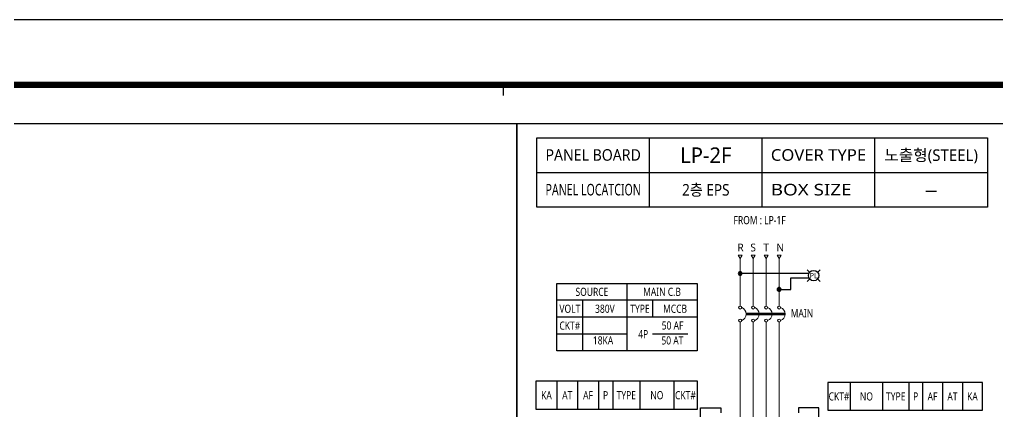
# Model space of a CAD drawing. Header units: millimetres. Extents: x -336400 to 0, y 0 to 118800.
# Drawn here: x -289601 to -226497, y 93554 to 118800 of the extents above; entities that cross this region are included whole.
import ezdxf
from ezdxf.enums import TextEntityAlignment as Align

# ---------------------------------------------------------------- set-up
doc = ezdxf.new("R2010")
doc.units = ezdxf.units.MM
doc.header["$LTSCALE"] = 1000
for name, color, linetype in [('arch', 8, 'Continuous'), ('SYM', 3, 'Continuous'), ('TEXT', 3, 'Continuous'), ('XR-SHEET-SHT', 5, 'Continuous')]:
    doc.layers.add(name, color=color, linetype=linetype)
doc.layers.add('XR-SHEET-TEMP', color=171, linetype='Continuous', plot=False)
doc.styles.add('GHS', font='malgun.ttf')

# ---------------------------------------------------------------- blocks, each defined once
blk = doc.blocks.new('XR-FORM-EE', base_point=(461, 408))
at = {"layer": 'XR-SHEET-SHT', "color": 5}
blk.add_lwpolyline([(0, 118800), (168200, 118800), (168200, 0), (0, 0)], close=True, dxfattribs=at)
at = {"layer": 'XR-SHEET-SHT', "color": 5, "const_width": 400}
blk.add_lwpolyline([(9300, 114600), (163900, 114600), (163900, 4200), (9300, 4200)], close=True, dxfattribs=at)
at = {"layer": 'XR-SHEET-TEMP'}
blk.add_line((78000, 114600), (78000, 113900), dxfattribs=at)
blk = doc.blocks.new('HH7')
at = {"layer": 'SYM'}
blk.add_hatch(color=256, dxfattribs=at).paths.add_polyline_path([(50, 50, 1), (-50, 50, 1)])
blk.add_circle((0, 50), 50, dxfattribs=at)

msp = doc.modelspace()

# ---------------------------------------------------------------- linework, layer by layer
at = {"lineweight": 18}
for p, q in [((-243100, 103410, 0), (-243100, 100343, 0)), ((-242262, 103410, 0), (-242262, 100343, 0)), ((-241424, 103410, 0), (-241424, 100343, 0))]:
    msp.add_line(p, q, dxfattribs=at)
for p, q in [((-238664, 102437, 0), (-243100, 102437, 0)), ((-238771, 102675, 0), (-238609, 102514, 0)), ((-237938, 102679, 0), (-238097, 102521, 0)), ((-250404, 101804, 0), (-250404, 97447, 0)), ((-238771, 101930, 0), (-238609, 102092, 0)), ((-237938, 101926, 0), (-238097, 102085, 0)), ((-245879, 100715, 0), (-254928, 100715, 0)), ((-253252, 97447, 0), (-253252, 100715, 0)), ((-248728, 99625, 0), (-248728, 100715, 0)), ((-240201, 99871, 0), (-242713, 99871, 0)), ((-240201, 99780, 0), (-242713, 99780, 0)), ((-245879, 99625, 0), (-254928, 99625, 0)), ((-250404, 98536, 0), (-254928, 98536, 0)), ((-246479, 98536, 0), (-248761, 98536, 0)), ((-254928, 95520, 0), (-254928, 93676, 0)), ((-253588, 95520, 0), (-253588, 93676, 0)), ((-252247, 95520, 0), (-252247, 93676, 0)), ((-251325, 95520, 0), (-251325, 93676, 0)), ((-249566, 95520, 0), (-249566, 93676, 0)), ((-247387, 95520, 0), (-247387, 93676, 0)), ((-235997, 95406, 0), (-235997, 93636, 0)), ((-233905, 95406, 0), (-233905, 93636, 0)), ((-232216, 95406, 0), (-232216, 93636, 0)), ((-231331, 95406, 0), (-231331, 93636, 0)), ((-230044, 95406, 0), (-230044, 93636, 0)), ((-228757, 95406, 0), (-228757, 93636, 0))]:
    msp.add_line(p, q)
for points in [[(-243100, 103410), (-242974, 103628), (-243225, 103628)], [(-242262, 103410), (-242136, 103628), (-242387, 103628)], [(-241424, 103410), (-241298, 103628), (-241549, 103628)], [(-240586, 103410), (-240460, 103628), (-240712, 103628)]]:
    msp.add_lwpolyline(points, close=True, dxfattribs=at)
for points in [[(-240586, 100343), (-240586, 103410)], [(-243100, 55249), (-243100, 99309)], [(-242262, 55249), (-242262, 99309)], [(-241424, 55249), (-241424, 99309)], [(-240586, 55249), (-240586, 99309)]]:
    msp.add_lwpolyline(points, dxfattribs=at)
at = {"const_width": 33.5}
for points in [[(-238771, 102675), (-238609, 102514)], [(-238097, 102521), (-237938, 102679)], [(-238771, 101930), (-238609, 102092)], [(-238097, 102085), (-237938, 101926)]]:
    msp.add_lwpolyline(points, dxfattribs=at)
msp.add_lwpolyline([(-238357, 102638, -1), (-238357, 101968, -1), (-238357, 102638)], format="xyb", dxfattribs=at)
for points in [[(-254928, 101804), (-245879, 101804), (-245879, 97447), (-254928, 97447)], [(-256269, 95520), (-245879, 95520), (-245879, 93676), (-256269, 93676)], [(-227470, 95406), (-237445, 95406), (-237445, 93636), (-227470, 93636)]]:
    msp.add_lwpolyline(points, close=True)
for points in [[(-240586, 101415), (-239834, 101415), (-239834, 102169), (-238664, 102169)], [(-245660, 93101), (-245660, 93785), (-244356, 93785), (-244356, 93471)], [(-238025, 93101), (-238025, 93785), (-239329, 93785), (-239329, 93471)]]:
    msp.add_lwpolyline(points)
msp.add_circle((-238357, 102303, 0), 335)
at = {"lineweight": 18}
for centre in [(-243100, 100245, 0), (-242262, 100245, 0), (-241424, 100245, 0), (-240586, 100245, 0), (-243100, 99407, 0), (-242262, 99407, 0), (-241424, 99407, 0), (-240586, 99407, 0)]:
    msp.add_circle(centre, 98.1, dxfattribs=at)
for centre in [(-243160, 99826, 0), (-242322, 99826, 0), (-241484, 99826, 0), (-240646, 99826, 0)]:
    msp.add_arc(centre, 448, 290.69882, 69.30118, dxfattribs=at)
at = {"layer": 'SYM', "color": 6}
for p, q in [((-248950, 106713, 0), (-248950, 111182, 0)), ((-241680, 106713, 0), (-241680, 111182, 0)), ((-234411, 106713, 0), (-234411, 111182, 0)), ((-256220, 108948, 0), (-227141, 108948, 0))]:
    msp.add_line(p, q, dxfattribs=at)
for points in [[(-321708, 112113), (-257507, 112113), (-257507, 47132), (-321708, 47132)], [(-321708, 112113), (-257507, 112113), (-257507, 47132), (-321708, 47132)], [(-257507, 112113), (-225853, 112113), (-225853, 47132), (-257507, 47132)], [(-257507, 112113), (-225853, 112113), (-225853, 47132), (-257507, 47132)], [(-256220, 111182), (-227141, 111182), (-227141, 106713), (-256220, 106713)]]:
    msp.add_lwpolyline(points, close=True, dxfattribs=at)

# ---------------------------------------------------------------- block references
at = {"xscale": -2.513699316061304, "yscale": 2.513699316061304, "zscale": 2.513699313866555, "rotation": 89.9999999999992}
for p in [(-242974, 102440, 0), (-240460, 101415, 0)]:
    msp.add_blockref('HH7', p, dxfattribs=at)
at = {"layer": 'arch'}
msp.add_blockref('XR-FORM-EE', (-335939, 408), dxfattribs=at)

# ---------------------------------------------------------------- texts
at = {"style": 'GHS', "width": 0.8}
for s, p in [('FROM : LP-1F', (-241843, 105877)), ('SOURCE', (-252666, 101259)), ('MAIN C.B', (-248141, 101259)), ('VOLT', (-254090, 100170)), ('380V', (-251828, 100170)), ('TYPE', (-249566, 100170)), ('MCCB', (-247303, 100170)), ('CKT#', (-254090, 99081)), ('4P', (-249356, 98536)), ('KA', (-255599, 94598)), ('AT', (-254258, 94598)), ('AF', (-252917, 94598)), ('P', (-251786, 94598)), ('TYPE', (-250446, 94598)), ('NO', (-248476, 94598)), ('CKT#', (-246633, 94598)), ('CKT#', (-236721, 94521)), ('NO', (-234951, 94521)), ('TYPE', (-233061, 94521)), ('P', (-231774, 94521)), ('AF', (-230688, 94521)), ('AT', (-229401, 94521)), ('KA', (-228114, 94521))]:
    msp.add_text(s, height=525, dxfattribs=at).set_placement(p, align=Align.MIDDLE)
at = {"style": 'GHS'}
for s, p in [('R', (-243279, 103863)), ('S', (-242441, 103863)), ('T', (-241603, 103863)), ('N', (-240765, 103863))]:
    msp.add_text(s, height=503, dxfattribs=at).set_placement(p)
msp.add_text('PL', height=335.2, dxfattribs=at).set_placement((-238357, 102303), align=Align.MIDDLE)
at = {"style": 'GHS', "width": 0.8}
msp.add_text('MAIN', height=525, dxfattribs=at).set_placement((-239838, 99623))
for s, p in [('50 AF', (-246762, 98829)), ('18KA', (-251291, 97866)), ('50 AT', (-246762, 97866))]:
    msp.add_text(s, height=525, dxfattribs=at).set_placement(p, align=Align.RIGHT)
at = {"layer": 'TEXT', "color": 4, "style": 'GHS'}
for s, width, p, p2 in [('PANEL BOARD', 0.888152, (-255661, 109705, 0), (-249509, 109705, 0)), ('COVER TYPE', 1.040535, (-241122, 109705, 0), (-234969, 109705, 0)), ('PANEL LOCATCION', 0.66966, (-255661, 107470, 0), (-249509, 107470, 0)), ('BOX SIZE   ', 1.125168, (-241122, 107470, 0), (-234969, 107470, 0))]:
    msp.add_text(s, height=744.8, dxfattribs=dict(at, width=width)).set_placement(p, p2, align=Align.FIT)
for s, height, p in [('LP-2F', 1000, (-245315, 110065, 0)), ('노출형(STEEL)', 744.8, (-230776, 110065, 0))]:
    msp.add_text(s, height=height, dxfattribs=at).set_placement(p, align=Align.MIDDLE_CENTER)
for s, height, width, p in [('2층 EPS', 744.8, 0.9, (-245315, 107831, 0)), ('-', 745, 3, (-230776, 107831, 0))]:
    msp.add_text(s, height=height, dxfattribs=dict(at, width=width)).set_placement(p, align=Align.MIDDLE_CENTER)

doc.saveas('drawing.dxf')
